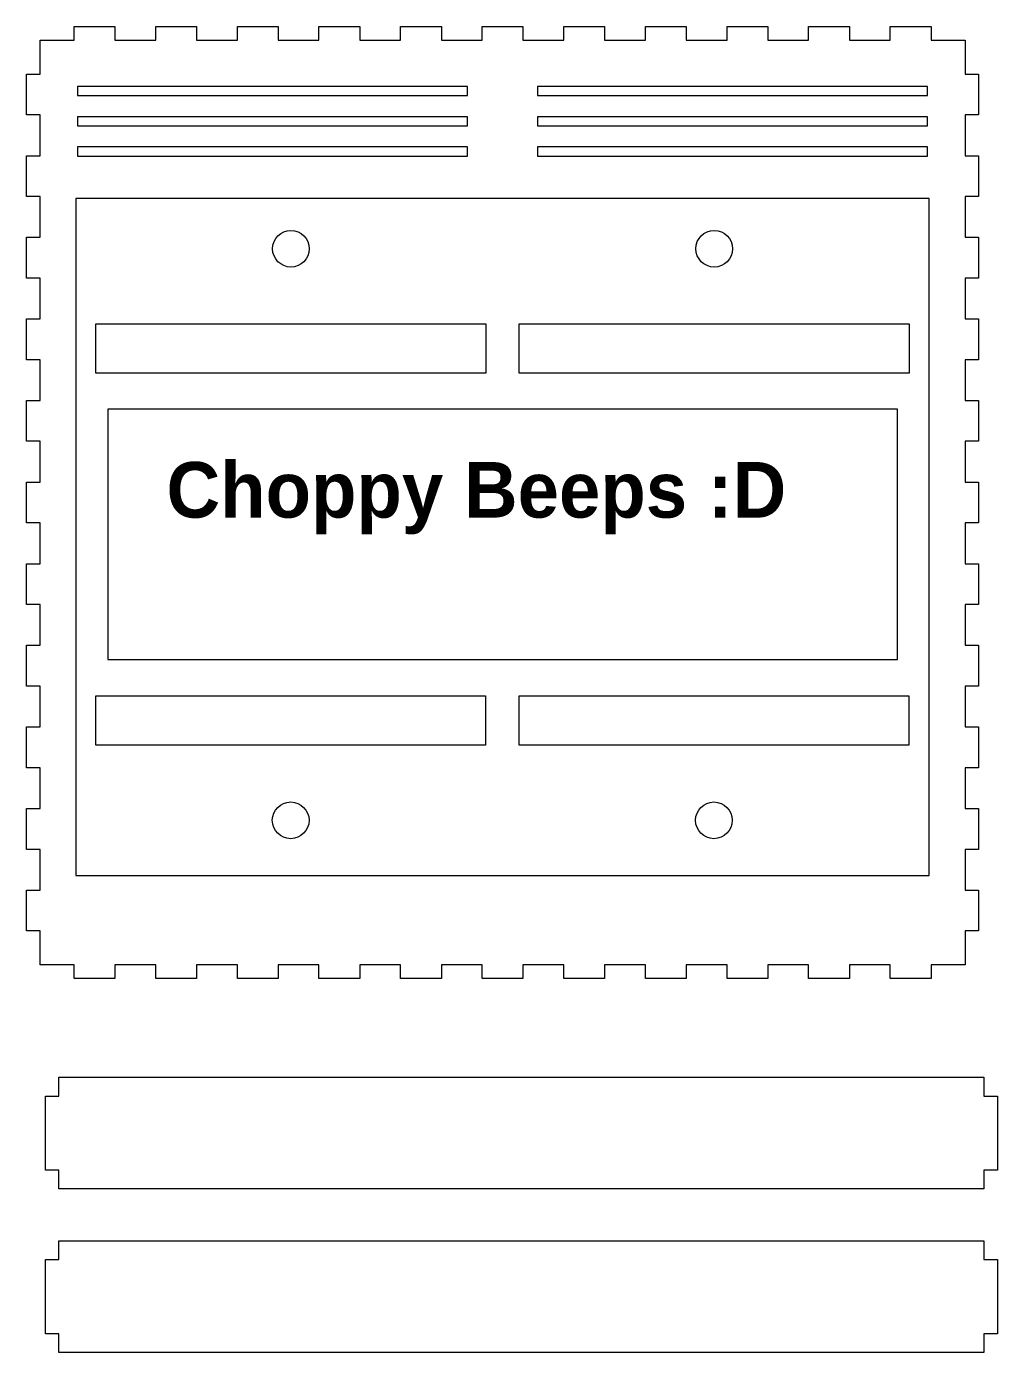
# Model space of a CAD drawing. Header units: centimetres. Extents: x -7.9 to 49.8, y -15.5 to 41.6.
# Drawn here: x 28.34 to 49.75, y -15.5 to 13.75 of the extents above; entities that cross this region are included whole.
import ezdxf

# ---------------------------------------------------------------- set-up
doc = ezdxf.new("R2010")
doc.units = ezdxf.units.CM
doc.header["$MEASUREMENT"] = 0
doc.layers.add('Layer 1', color=7, linetype='Continuous', lineweight=0)

# ---------------------------------------------------------------- blocks, each defined once
blk = doc.blocks.new('Block_11')
at = {"layer": 'Layer 1', "insert": (31.425, 2.547), "char_height": 0.2, "attachment_point": 7}
blk.add_mtext('\\C250;\\c2105123;\\FLoRes12OT-Bold|b1|i0|c1;\\H1.226675;\\W1.000000;Choppy Beeps :D', dxfattribs=at)

msp = doc.modelspace()

# ---------------------------------------------------------------- linework, layer by layer
at = {"layer": 'Layer 1', "color": 1, "lineweight": 25, "true_color": 0xff0000}
for points in [[(38.066, 12.429), (29.466, 12.429), (29.466, 12.229), (38.066, 12.229)], [(48.212, 12.429), (39.612, 12.429), (39.612, 12.229), (48.212, 12.229)], [(38.066, 11.761), (29.466, 11.761), (29.466, 11.561), (38.066, 11.561)], [(48.212, 11.761), (39.612, 11.761), (39.612, 11.561), (48.212, 11.561)], [(38.066, 11.093), (29.466, 11.093), (29.466, 10.893), (38.066, 10.893)], [(48.212, 11.093), (39.612, 11.093), (39.612, 10.893), (48.212, 10.893)], [(29.871, 7.194), (38.471, 7.194), (38.471, 6.104), (29.871, 6.104)], [(39.207, 7.194), (47.807, 7.194), (47.807, 6.104), (39.207, 6.104)], [(38.465, -2.105), (29.865, -2.105), (29.865, -1.015), (38.465, -1.015)], [(47.801, -2.105), (39.201, -2.105), (39.201, -1.015), (47.801, -1.015)], [(49.754, -9.843), (49.754, -11.479), (49.455, -11.479), (49.455, -11.892), (29.054, -11.892), (29.054, -11.479), (28.755, -11.479), (28.755, -9.843), (29.054, -9.843), (29.054, -9.429), (49.455, -9.429), (49.455, -9.843)], [(49.754, -13.449), (49.754, -15.086), (49.455, -15.086), (49.455, -15.499), (29.054, -15.499), (29.054, -15.086), (28.755, -15.086), (28.755, -13.449), (29.054, -13.449), (29.054, -13.036), (49.455, -13.036), (49.455, -13.449)]]:
    msp.add_lwpolyline(points, close=True, dxfattribs=at)
at = {"layer": 'Layer 1', "color": 95, "lineweight": 25, "true_color": 0x39b54a}
for points in [[(48.248, 9.958), (29.429, 9.958), (29.429, -4.979), (48.248, -4.979)], [(47.546, 5.306), (30.131, 5.306), (30.131, -0.213), (47.546, -0.213)]]:
    msp.add_lwpolyline(points, close=True, dxfattribs=at)
at = {"layer": 'Layer 1', "color": 1, "lineweight": 25, "true_color": 0xff0000}
for centre in [(34.171, 8.849), (43.507, 8.849), (34.165, -3.76), (43.501, -3.76)]:
    msp.add_circle(centre, 0.405, dxfattribs=at)
msp.add_open_spline([(48.289, 13.75), (48.289, 13.75), (47.389, 13.75), (47.389, 13.75), (47.389, 13.75), (47.389, 13.45), (47.389, 13.45), (47.389, 13.45), (46.489, 13.45), (46.489, 13.45), (46.489, 13.45), (46.489, 13.75), (46.489, 13.75), (46.489, 13.75), (45.589, 13.75), (45.589, 13.75), (45.589, 13.75), (45.589, 13.45), (45.589, 13.45), (45.589, 13.45), (44.689, 13.45), (44.689, 13.45), (44.689, 13.45), (44.689, 13.75), (44.689, 13.75), (44.689, 13.75), (43.789, 13.75), (43.789, 13.75), (43.789, 13.75), (43.789, 13.45), (43.789, 13.45), (43.789, 13.45), (42.889, 13.45), (42.889, 13.45), (42.889, 13.45), (42.889, 13.75), (42.889, 13.75), (42.889, 13.75), (41.989, 13.75), (41.989, 13.75), (41.989, 13.75), (41.989, 13.45), (41.989, 13.45), (41.989, 13.45), (41.089, 13.45), (41.089, 13.45), (41.089, 13.45), (41.089, 13.75), (41.089, 13.75), (41.089, 13.75), (40.189, 13.75), (40.189, 13.75), (40.189, 13.75), (40.189, 13.45), (40.189, 13.45), (40.189, 13.45), (39.289, 13.45), (39.289, 13.45), (39.289, 13.45), (39.289, 13.75), (39.289, 13.75), (39.289, 13.75), (38.389, 13.75), (38.389, 13.75), (38.389, 13.75), (38.389, 13.45), (38.389, 13.45), (38.389, 13.45), (37.489, 13.45), (37.489, 13.45), (37.489, 13.45), (37.489, 13.75), (37.489, 13.75), (37.489, 13.75), (36.589, 13.75), (36.589, 13.75), (36.589, 13.75), (36.589, 13.45), (36.589, 13.45), (36.589, 13.45), (35.689, 13.45), (35.689, 13.45), (35.689, 13.45), (35.689, 13.75), (35.689, 13.75), (35.689, 13.75), (34.789, 13.75), (34.789, 13.75), (34.789, 13.75), (34.789, 13.45), (34.789, 13.45), (34.789, 13.45), (33.889, 13.45), (33.889, 13.45), (33.889, 13.45), (33.889, 13.75), (33.889, 13.75), (33.889, 13.75), (32.989, 13.75), (32.989, 13.75), (32.989, 13.75), (32.989, 13.45), (32.989, 13.45), (32.989, 13.45), (32.089, 13.45), (32.089, 13.45), (32.089, 13.45), (32.089, 13.75), (32.089, 13.75), (32.089, 13.75), (31.189, 13.75), (31.189, 13.75), (31.189, 13.75), (31.189, 13.45), (31.189, 13.45), (31.189, 13.45), (30.289, 13.45), (30.289, 13.45), (30.289, 13.45), (30.289, 13.75), (30.289, 13.75), (30.289, 13.75), (29.389, 13.75), (29.389, 13.75), (29.389, 13.75), (29.389, 13.45), (29.389, 13.45), (29.389, 13.45), (28.639, 13.45), (28.639, 13.45), (28.639, 13.45), (28.639, 12.7), (28.639, 12.7), (28.639, 12.7), (28.339, 12.7), (28.339, 12.7), (28.339, 12.7), (28.339, 11.8), (28.339, 11.8), (28.339, 11.8), (28.639, 11.8), (28.639, 11.8), (28.639, 11.8), (28.639, 10.9), (28.639, 10.9), (28.639, 10.9), (28.339, 10.9), (28.339, 10.9), (28.339, 10.9), (28.339, 10), (28.339, 10), (28.339, 10), (28.639, 10), (28.639, 10), (28.639, 10), (28.639, 9.1), (28.639, 9.1), (28.639, 9.1), (28.339, 9.1), (28.339, 9.1), (28.339, 9.1), (28.339, 8.2), (28.339, 8.2), (28.339, 8.2), (28.639, 8.2), (28.639, 8.2), (28.639, 8.2), (28.639, 7.3), (28.639, 7.3), (28.639, 7.3), (28.339, 7.3), (28.339, 7.3), (28.339, 7.3), (28.339, 6.4), (28.339, 6.4), (28.339, 6.4), (28.639, 6.4), (28.639, 6.4), (28.639, 6.4), (28.639, 5.5), (28.639, 5.5), (28.639, 5.5), (28.339, 5.5), (28.339, 5.5), (28.339, 5.5), (28.339, 4.6), (28.339, 4.6), (28.339, 4.6), (28.639, 4.6), (28.639, 4.6), (28.639, 4.6), (28.639, 3.7), (28.639, 3.7), (28.639, 3.7), (28.339, 3.7), (28.339, 3.7), (28.339, 3.7), (28.339, 2.8), (28.339, 2.8), (28.339, 2.8), (28.639, 2.8), (28.639, 2.8), (28.639, 2.8), (28.639, 1.9), (28.639, 1.9), (28.639, 1.9), (28.339, 1.9), (28.339, 1.9), (28.339, 1.9), (28.339, 1), (28.339, 1), (28.339, 1), (28.639, 1), (28.639, 1), (28.639, 1), (28.639, 0.1), (28.639, 0.1), (28.639, 0.1), (28.339, 0.1), (28.339, 0.1), (28.339, 0.1), (28.339, -0.8), (28.339, -0.8), (28.339, -0.8), (28.639, -0.8), (28.639, -0.8), (28.639, -0.8), (28.639, -1.7), (28.639, -1.7), (28.639, -1.7), (28.339, -1.7), (28.339, -1.7), (28.339, -1.7), (28.339, -2.6), (28.339, -2.6), (28.339, -2.6), (28.639, -2.6), (28.639, -2.6), (28.639, -2.6), (28.639, -3.5), (28.639, -3.5), (28.639, -3.5), (28.339, -3.5), (28.339, -3.5), (28.339, -3.5), (28.339, -4.4), (28.339, -4.4), (28.339, -4.4), (28.639, -4.4), (28.639, -4.4), (28.639, -4.4), (28.639, -5.3), (28.639, -5.3), (28.639, -5.3), (28.339, -5.3), (28.339, -5.3), (28.339, -5.3), (28.339, -6.2), (28.339, -6.2), (28.339, -6.2), (28.639, -6.2), (28.639, -6.2), (28.639, -6.2), (28.639, -6.95), (28.639, -6.95), (28.639, -6.95), (29.389, -6.95), (29.389, -6.95), (29.389, -6.95), (29.389, -7.25), (29.389, -7.25), (29.389, -7.25), (30.289, -7.25), (30.289, -7.25), (30.289, -7.25), (30.289, -6.95), (30.289, -6.95), (30.289, -6.95), (31.189, -6.95), (31.189, -6.95), (31.189, -6.95), (31.189, -7.25), (31.189, -7.25), (31.189, -7.25), (32.089, -7.25), (32.089, -7.25), (32.089, -7.25), (32.089, -6.95), (32.089, -6.95), (32.089, -6.95), (32.989, -6.95), (32.989, -6.95), (32.989, -6.95), (32.989, -7.25), (32.989, -7.25), (32.989, -7.25), (33.889, -7.25), (33.889, -7.25), (33.889, -7.25), (33.889, -6.95), (33.889, -6.95), (33.889, -6.95), (34.789, -6.95), (34.789, -6.95), (34.789, -6.95), (34.789, -7.25), (34.789, -7.25), (34.789, -7.25), (35.689, -7.25), (35.689, -7.25), (35.689, -7.25), (35.689, -6.95), (35.689, -6.95), (35.689, -6.95), (36.589, -6.95), (36.589, -6.95), (36.589, -6.95), (36.589, -7.25), (36.589, -7.25), (36.589, -7.25), (37.489, -7.25), (37.489, -7.25), (37.489, -7.25), (37.489, -6.95), (37.489, -6.95), (37.489, -6.95), (38.389, -6.95), (38.389, -6.95), (38.389, -6.95), (38.389, -7.25), (38.389, -7.25), (38.389, -7.25), (39.289, -7.25), (39.289, -7.25), (39.289, -7.25), (39.289, -6.95), (39.289, -6.95), (39.289, -6.95), (40.189, -6.95), (40.189, -6.95), (40.189, -6.95), (40.189, -7.25), (40.189, -7.25), (40.189, -7.25), (41.089, -7.25), (41.089, -7.25), (41.089, -7.25), (41.089, -6.95), (41.089, -6.95), (41.089, -6.95), (41.989, -6.95), (41.989, -6.95), (41.989, -6.95), (41.989, -7.25), (41.989, -7.25), (41.989, -7.25), (42.889, -7.25), (42.889, -7.25), (42.889, -7.25), (42.889, -6.95), (42.889, -6.95), (42.889, -6.95), (43.789, -6.95), (43.789, -6.95), (43.789, -6.95), (43.789, -7.25), (43.789, -7.25), (43.789, -7.25), (44.689, -7.25), (44.689, -7.25), (44.689, -7.25), (44.689, -6.95), (44.689, -6.95), (44.689, -6.95), (45.589, -6.95), (45.589, -6.95), (45.589, -6.95), (45.589, -7.25), (45.589, -7.25), (45.589, -7.25), (46.489, -7.25), (46.489, -7.25), (46.489, -7.25), (46.489, -6.95), (46.489, -6.95), (46.489, -6.95), (47.389, -6.95), (47.389, -6.95), (47.389, -6.95), (47.389, -7.25), (47.389, -7.25), (47.389, -7.25), (48.289, -7.25), (48.289, -7.25), (48.289, -7.25), (48.289, -6.95), (48.289, -6.95), (48.289, -6.95), (49.039, -6.95), (49.039, -6.95), (49.039, -6.95), (49.039, -6.2), (49.039, -6.2), (49.039, -6.2), (49.339, -6.2), (49.339, -6.2), (49.339, -6.2), (49.339, -5.3), (49.339, -5.3), (49.339, -5.3), (49.039, -5.3), (49.039, -5.3), (49.039, -5.3), (49.039, -4.4), (49.039, -4.4), (49.039, -4.4), (49.339, -4.4), (49.339, -4.4), (49.339, -4.4), (49.339, -3.5), (49.339, -3.5), (49.339, -3.5), (49.039, -3.5), (49.039, -3.5), (49.039, -3.5), (49.039, -2.6), (49.039, -2.6), (49.039, -2.6), (49.339, -2.6), (49.339, -2.6), (49.339, -2.6), (49.339, -1.7), (49.339, -1.7), (49.339, -1.7), (49.039, -1.7), (49.039, -1.7), (49.039, -1.7), (49.039, -0.8), (49.039, -0.8), (49.039, -0.8), (49.339, -0.8), (49.339, -0.8), (49.339, -0.8), (49.339, 0.1), (49.339, 0.1), (49.339, 0.1), (49.039, 0.1), (49.039, 0.1), (49.039, 0.1), (49.039, 1), (49.039, 1), (49.039, 1), (49.339, 1), (49.339, 1), (49.339, 1), (49.339, 1.9), (49.339, 1.9), (49.339, 1.9), (49.039, 1.9), (49.039, 1.9), (49.039, 1.9), (49.039, 2.8), (49.039, 2.8), (49.039, 2.8), (49.339, 2.8), (49.339, 2.8), (49.339, 2.8), (49.339, 3.7), (49.339, 3.7), (49.339, 3.7), (49.039, 3.7), (49.039, 3.7), (49.039, 3.7), (49.039, 4.6), (49.039, 4.6), (49.039, 4.6), (49.339, 4.6), (49.339, 4.6), (49.339, 4.6), (49.339, 5.5), (49.339, 5.5), (49.339, 5.5), (49.039, 5.5), (49.039, 5.5), (49.039, 5.5), (49.039, 6.4), (49.039, 6.4), (49.039, 6.4), (49.339, 6.4), (49.339, 6.4), (49.339, 6.4), (49.339, 7.3), (49.339, 7.3), (49.339, 7.3), (49.039, 7.3), (49.039, 7.3), (49.039, 7.3), (49.039, 8.2), (49.039, 8.2), (49.039, 8.2), (49.339, 8.2), (49.339, 8.2), (49.339, 8.2), (49.339, 9.1), (49.339, 9.1), (49.339, 9.1), (49.039, 9.1), (49.039, 9.1), (49.039, 9.1), (49.039, 10), (49.039, 10), (49.039, 10), (49.339, 10), (49.339, 10), (49.339, 10), (49.339, 10.9), (49.339, 10.9), (49.339, 10.9), (49.039, 10.9), (49.039, 10.9), (49.039, 10.9), (49.039, 11.8), (49.039, 11.8), (49.039, 11.8), (49.339, 11.8), (49.339, 11.8), (49.339, 11.8), (49.339, 12.7), (49.339, 12.7), (49.339, 12.7), (49.039, 12.7), (49.039, 12.7), (49.039, 12.7), (49.039, 13.45), (49.039, 13.45), (49.039, 13.45), (48.289, 13.45), (48.289, 13.45), (48.289, 13.45), (48.289, 13.75), (48.289, 13.75)], degree=3, knots=[0, 0, 0, 0, 1, 1, 1, 2, 2, 2, 3, 3, 3, 4, 4, 4, 5, 5, 5, 6, 6, 6, 7, 7, 7, 8, 8, 8, 9, 9, 9, 10, 10, 10, 11, 11, 11, 12, 12, 12, 13, 13, 13, 14, 14, 14, 15, 15, 15, 16, 16, 16, 17, 17, 17, 18, 18, 18, 19, 19, 19, 20, 20, 20, 21, 21, 21, 22, 22, 22, 23, 23, 23, 24, 24, 24, 25, 25, 25, 26, 26, 26, 27, 27, 27, 28, 28, 28, 29, 29, 29, 30, 30, 30, 31, 31, 31, 32, 32, 32, 33, 33, 33, 34, 34, 34, 35, 35, 35, 36, 36, 36, 37, 37, 37, 38, 38, 38, 39, 39, 39, 40, 40, 40, 41, 41, 41, 42, 42, 42, 43, 43, 43, 44, 44, 44, 45, 45, 45, 46, 46, 46, 47, 47, 47, 48, 48, 48, 49, 49, 49, 50, 50, 50, 51, 51, 51, 52, 52, 52, 53, 53, 53, 54, 54, 54, 55, 55, 55, 56, 56, 56, 57, 57, 57, 58, 58, 58, 59, 59, 59, 60, 60, 60, 61, 61, 61, 62, 62, 62, 63, 63, 63, 64, 64, 64, 65, 65, 65, 66, 66, 66, 67, 67, 67, 68, 68, 68, 69, 69, 69, 70, 70, 70, 71, 71, 71, 72, 72, 72, 73, 73, 73, 74, 74, 74, 75, 75, 75, 76, 76, 76, 77, 77, 77, 78, 78, 78, 79, 79, 79, 80, 80, 80, 81, 81, 81, 82, 82, 82, 83, 83, 83, 84, 84, 84, 85, 85, 85, 86, 86, 86, 87, 87, 87, 88, 88, 88, 89, 89, 89, 90, 90, 90, 91, 91, 91, 92, 92, 92, 93, 93, 93, 94, 94, 94, 95, 95, 95, 96, 96, 96, 97, 97, 97, 98, 98, 98, 99, 99, 99, 100, 100, 100, 101, 101, 101, 102, 102, 102, 103, 103, 103, 104, 104, 104, 105, 105, 105, 106, 106, 106, 107, 107, 107, 108, 108, 108, 109, 109, 109, 110, 110, 110, 111, 111, 111, 112, 112, 112, 113, 113, 113, 114, 114, 114, 115, 115, 115, 116, 116, 116, 117, 117, 117, 118, 118, 118, 119, 119, 119, 120, 120, 120, 121, 121, 121, 122, 122, 122, 123, 123, 123, 124, 124, 124, 125, 125, 125, 126, 126, 126, 127, 127, 127, 128, 128, 128, 129, 129, 129, 130, 130, 130, 131, 131, 131, 132, 132, 132, 133, 133, 133, 134, 134, 134, 135, 135, 135, 136, 136, 136, 137, 137, 137, 138, 138, 138, 139, 139, 139, 140, 140, 140, 141, 141, 141, 142, 142, 142, 143, 143, 143, 144, 144, 144, 145, 145, 145, 146, 146, 146, 147, 147, 147, 148, 148, 148, 149, 149, 149, 150, 150, 150, 151, 151, 151, 152, 152, 152, 153, 153, 153, 154, 154, 154, 155, 155, 155, 156, 156, 156, 157, 157, 157, 158, 158, 158, 159, 159, 159, 160, 160, 160, 161, 161, 161, 162, 162, 162, 163, 163, 163, 164, 164, 164, 165, 165, 165, 166, 166, 166, 167, 167, 167, 168, 168, 168, 169, 169, 169, 170, 170, 170, 171, 171, 171, 172, 172, 172, 173, 173, 173, 174, 174, 174, 175, 175, 175, 176, 176, 176, 177, 177, 177, 178, 178, 178, 179, 179, 179, 180, 180, 180, 180], dxfattribs=at)

# ---------------------------------------------------------------- block references
at = {"layer": 'Layer 1'}
msp.add_blockref('Block_11', (0, 0), dxfattribs=at)

doc.saveas('drawing.dxf')
